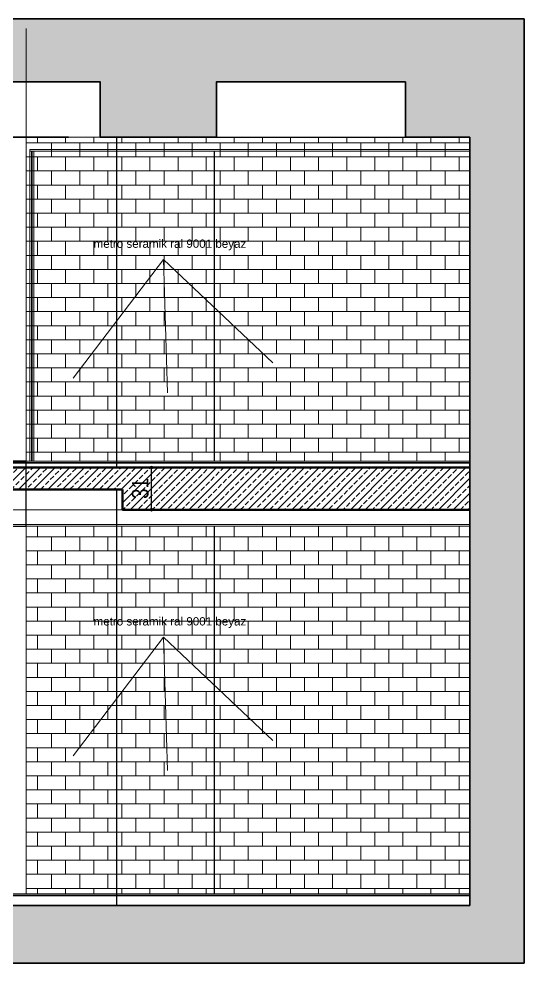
# Model space of a CAD drawing. Header units: millimetres. Extents: x 54215 to 67697, y 23496 to 56611.
# Drawn here: x 57266 to 57632, y 42727 to 43409 of the extents above; entities that cross this region are included whole.
import ezdxf

# ---------------------------------------------------------------- set-up
doc = ezdxf.new("R2010")
doc.units = ezdxf.units.MM
for name, color, linetype, lineweight in [('- 0.25', 43, 'Continuous', 25), ('- 0.50', 30, 'Continuous', 50), ('no3_duvar kaplama', 8, 'Continuous', 0), ('no3_duvar mevcut', 4, 'Continuous', 35), ('no3_döşeme kaplama', 8, 'Continuous', 0), ('no3_kutu profil gorunus', 8, 'Continuous', 0), ('no3_tefriş arka ince', 65, 'Continuous', 13), ('no3_yazı duvar', 152, 'Continuous', 0), ('no3_ölçü detay', 252, 'Continuous', 0), ('ölçü', 4, 'Continuous', 13)]:
    doc.layers.add(name, color=color, linetype=linetype, lineweight=lineweight)
doc.layers.add('0 rölöve', color=7, linetype='Continuous', true_color=0xf1380e)
doc.layers.add('no3_alçıpan kesit', color=7, linetype='Continuous', lineweight=20, true_color=0xf5003d)
doc.layers.add('no3_tefriş ön ince', color=7, linetype='Continuous', lineweight=18, true_color=0x8c1aff)
doc.styles.add('olcu', font='arial.ttf', dxfattribs={"width": 0.8})
doc.styles.get("Standard").update_dxf_attribs({"font": 'arial.ttf'})
doc.dimstyles.new('tufan', dxfattribs={"dimtxt": 12, "dimasz": 0.5, "dimexe": 1.25, "dimexo": 0.625, "dimgap": 2, "dimtad": 1, "dimdec": 0, "dimzin": 1, "dimtxsty": 'olcu', "dimblk1": 'sol', "dimblk2": 'sag', "dimsah": 1, "dimcen": 0, "dimse1": 1, "dimse2": 1, "dimclrd": 256, "dimclrt": 256, "dimadec": 0, "dimazin": 0, "dimtfac": 1, "dimtdec": 0, "dimtix": 1, "dimtmove": 0, "dimatfit": 2, "dimldrblk": 'NONE', "dimfxl": 1.25, "dimarcsym": 0})
pattern_1 = [(0, (43807.661, 19545.499), (0, 10.16), []), (90, (43807.661, 19545.499), (-10.16, 10.16), [10.16, -10.16])]
pattern_2 = [(45, (43807.661, 19545.4995), (-5.3033009, 5.3033009), []), (45, (43812.956, 19545.4995), (-5.3033009, 5.3033009), [3.6, -1.5])]

# ---------------------------------------------------------------- blocks, each defined once
blk = doc.blocks.new('sol')
at = {"layer": 'ölçü'}
blk.add_line((0, 5), (0, -25), dxfattribs=at)
blk.add_circle((0, 0), 2, dxfattribs=at)
blk = doc.blocks.new('sag')
at = {"layer": 'ölçü'}
blk.add_line((0, -5), (0, 25), dxfattribs=at)
blk.add_circle((0, 0), 2, dxfattribs=at)
blk = doc.blocks.new('*D401')
at = {"layer": '0 rölöve', "lineweight": -2, "transparency": 16777216}
blk.add_line((57362.24, 43055.46), (57362.24, 43084.96), dxfattribs=at)
at = {"layer": 'Defpoints', "color": 0, "transparency": 16777216}
for p in [(57341.31, 43085.46), (57362.24, 43085.46), (57341.31, 43054.96)]:
    blk.add_point(p, dxfattribs=at)
at = {"layer": '0 rölöve', "lineweight": -2, "transparency": 16777216, "xscale": 0.5, "yscale": 0.5, "zscale": 0.5}
for name, p, rotation in [('sag', (57362.24, 43085.46), 90), ('sol', (57362.24, 43054.96), 270)]:
    blk.add_blockref(name, p, dxfattribs=dict(at, rotation=rotation))
at = {"layer": '0 rölöve', "transparency": 16777216, "insert": (57354.11, 43070.21), "char_height": 12, "attachment_point": 5, "rotation": 90, "style": 'olcu'}
blk.add_mtext('31', dxfattribs=at)
blk = doc.blocks.new('_None')

msp = doc.modelspace()

# ---------------------------------------------------------------- hatches: boundary and pattern name
at = {"layer": 'no3_duvar kaplama'}
h = msp.add_hatch(dxfattribs=at)
h.set_pattern_fill('JIS_STN_2.5', color=256, scale=3)
h.set_pattern_definition(pattern_2)
h.paths.add_polyline_path([(56962.143, 43363.956), (56962.143, 43323.956), (56978.143, 43323.956), (56978.143, 43363.956), (57083.143, 43363.956), (57083.143, 43323.956), (57099.143, 43323.956), (57099.143, 43363.956), (57204.143, 43363.956), (57204.143, 43323.956), (57220.143, 43323.956), (57220.143, 43363.956), (57325.143, 43363.956), (57325.143, 43323.956), (57409.143, 43323.956), (57409.143, 43363.956), (57545.809, 43363.956), (57545.809, 43323.956), (57592.309, 43323.956), (57592.309, 42768.956), (57578.309, 42768.956), (56093.309, 42768.956), (56093.309, 42772.956), (56093.309, 42777.456), (55471.809, 42777.456), (55471.809, 42759.956), (55441.809, 42759.956), (55441.809, 42742.456), (55411.809, 42742.456), (55411.809, 42737.456), (55313.583, 42737.456), (55313.583, 42727.456), (57631.659, 42727.456), (57631.659, 43409.456), (55583.309, 43409.456), (55583.309, 43309.456), (56083.309, 43309.456), (56083.309, 43323.956), (56093.309, 43323.956), (56143.643, 43323.956), (56143.643, 43363.956), (56248.643, 43363.956), (56248.643, 43323.956), (56264.643, 43323.956), (56264.643, 43363.956), (56369.643, 43363.956), (56369.643, 43323.956), (56385.643, 43323.956), (56385.643, 43363.956), (56490.643, 43363.956), (56490.643, 43326.338), (56506.643, 43326.338), (56506.643, 43363.956), (56611.643, 43363.956), (56611.643, 43323.956), (56627.643, 43323.956), (56627.643, 43363.956), (56732.643, 43363.956), (56732.643, 43323.956), (56740.643, 43323.956), (56748.643, 43323.956), (56748.643, 43363.956), (56786.643, 43363.956), (56786.643, 43323.956), (56857.143, 43323.956), (56857.143, 43363.956)])
h.paths.add_polyline_path([(55219.701, 42730.389), (55357.699, 42730.389), (55357.699, 42768.808), (55219.701, 42768.808)], flags=9)
h = msp.add_hatch(dxfattribs=at)
h.set_pattern_fill('JIS_STN_2.5', color=256, scale=3)
h.set_pattern_definition(pattern_2)
h.paths.add_polyline_path([(57592.309, 43085.456), (57220.809, 43085.456), (57220.809, 43069.456), (57341.309, 43069.456), (57341.309, 43054.956), (57592.309, 43054.956)])
at = {"layer": 'no3_ölçü detay'}
h = msp.add_hatch(dxfattribs=at)
h.set_pattern_fill('AR-B816', color=256, scale=0.05, style=0)
h.set_pattern_definition(pattern_1)
h.paths.add_polyline_path([(57272.284, 43089.956), (57336.809, 43089.956), (57336.809, 43323.956), (57325.143, 43323.956), (57271.688, 43323.956), (57271.688, 43315.156), (57271.688, 43313.956), (57271.688, 43089.956)])
at = {"layer": 'no3_ölçü detay', "lineweight": 5}
h = msp.add_hatch(dxfattribs=at)
h.set_pattern_fill('AR-B816', color=251, scale=0.05, style=0)
h.set_pattern_definition(pattern_1)
h.paths.add_polyline_path([(57336.809, 43323.956), (57336.809, 43089.956), (57410.309, 43089.956), (57410.309, 43323.956), (57409.143, 43323.956)])
at = {"layer": 'no3_ölçü detay'}
h = msp.add_hatch(dxfattribs=at)
h.set_pattern_fill('AR-B816', color=256, scale=0.05, style=0)
h.set_pattern_definition(pattern_1)
h.paths.add_polyline_path([(57410.309, 43089.956), (57545.809, 43089.956), (57545.809, 43323.956), (57410.309, 43323.956)])
h = msp.add_hatch(dxfattribs=at)
h.set_pattern_fill('AR-B816', color=256, scale=0.05, style=0)
h.set_pattern_definition(pattern_1)
h.paths.add_polyline_path([(57592.309, 43323.956), (57545.809, 43323.956), (57545.809, 43089.956), (57592.309, 43089.956)])
h = msp.add_hatch(dxfattribs=at)
h.set_pattern_fill('AR-B816', color=256, scale=0.05, style=0)
h.set_pattern_definition(pattern_1)
h.paths.add_polyline_path([(57271.688, 43042.36), (57271.688, 42777.456), (57336.809, 42777.456), (57336.809, 43042.956), (57271.688, 43042.956)])
at = {"layer": 'no3_ölçü detay', "lineweight": 5}
h = msp.add_hatch(dxfattribs=at)
h.set_pattern_fill('AR-B816', color=251, scale=0.05, style=0)
h.set_pattern_definition(pattern_1)
h.paths.add_polyline_path([(57336.809, 43042.956), (57336.809, 42777.456), (57410.309, 42777.456), (57410.309, 43042.956)])
at = {"layer": 'no3_ölçü detay'}
h = msp.add_hatch(dxfattribs=at)
h.set_pattern_fill('AR-B816', color=256, scale=0.05, style=0)
h.set_pattern_definition(pattern_1)
h.paths.add_polyline_path([(57410.309, 43042.956), (57410.309, 42777.456), (57545.809, 42777.456), (57545.809, 43042.956)])
h = msp.add_hatch(dxfattribs=at)
h.set_pattern_fill('AR-B816', color=256, scale=0.05, style=0)
h.set_pattern_definition(pattern_1)
h.paths.add_polyline_path([(57545.809, 43042.956), (57545.809, 42777.456), (57592.309, 42777.456), (57592.309, 43042.956)])

# ---------------------------------------------------------------- linework, layer by layer
at = {"layer": '- 0.25'}
for p, q in [((57336.809, 43323.956), (57336.809, 43085.456)), ((57407.447, 43313.956), (57407.447, 43089.956)), ((57336.809, 43069.456), (57336.809, 42768.956)), ((57407.447, 43042.956), (57407.447, 42777.456))]:
    msp.add_line(p, q, dxfattribs=at)
at = {"layer": '- 0.50'}
for p, q in [((57220.809, 43085.456), (57592.309, 43085.456)), ((57220.809, 43069.456), (57341.309, 43069.456)), ((57341.309, 43069.456), (57341.309, 43054.956)), ((57341.309, 43054.956), (57592.309, 43054.956))]:
    msp.add_line(p, q, dxfattribs=at)
for p, q in [((57409.143, 43323.956), (57545.809, 43323.956)), ((57146.688, 43089.956), (57271.688, 43089.956))]:
    msp.add_line(p, q)
msp.add_lwpolyline([(56857.43, 43042.956), (57271.688, 43042.956), (57271.688, 43089.956), (56857.43, 43089.956)])
at = {"layer": 'no3_alçıpan kesit'}
for p, q in [((57592.309, 43315.156), (57274.359, 43315.156)), ((57274.359, 43315.156), (57274.359, 43089.956)), ((57592.309, 43313.956), (57274.359, 43313.956)), ((57275.559, 43313.956), (57275.559, 43089.956))]:
    msp.add_line(p, q, dxfattribs=at)
for points in [[(57220.809, 43069.456), (57220.809, 43042.956), (57592.309, 43042.956)], [(57222.009, 43069.456), (57222.009, 43044.156), (57592.309, 43044.156)]]:
    msp.add_lwpolyline(points, dxfattribs=at)
at = {"layer": 'no3_duvar kaplama'}
for p, q in [((57276.059, 43313.956), (57276.059, 43089.956)), ((57277.059, 43313.956), (57277.059, 43089.956))]:
    msp.add_line(p, q, dxfattribs=at)
at = {"layer": 'no3_duvar mevcut'}
for p, q in [((55583.309, 43409.456), (57631.659, 43409.456)), ((57631.659, 43409.456), (57631.659, 42727.456)), ((56822.373, 43323.98), (57302.164, 43323.98)), ((57592.309, 43323.956), (57592.309, 42768.956)), ((56093.309, 42768.956), (57592.309, 42768.956)), ((57578.309, 42768.956), (57592.309, 42768.956)), ((55313.583, 42727.456), (57631.659, 42727.456))]:
    msp.add_line(p, q, dxfattribs=at)
msp.add_lwpolyline([(57592.309, 43323.956), (57545.809, 43323.956), (57545.809, 43363.956), (57409.143, 43363.956), (57409.143, 43323.956), (57325.143, 43323.956), (57325.143, 43363.956), (57220.143, 43363.956), (57220.143, 43323.956), (57204.143, 43323.956), (57204.143, 43363.956), (57099.143, 43363.956), (57099.143, 43323.956), (57083.143, 43323.956), (57083.143, 43363.956), (56978.143, 43363.956), (56978.143, 43323.956), (56962.143, 43323.956), (56962.143, 43363.956), (56857.143, 43363.956), (56857.143, 43323.956), (56849.143, 43323.956)], dxfattribs=at)
at = {"layer": 'no3_döşeme kaplama'}
for p, q in [((57592.309, 43089.956), (56785.602, 43089.956)), ((57592.309, 43088.956), (56785.602, 43088.956)), ((57592.309, 43088.456), (56785.602, 43088.456)), ((56093.309, 42777.456), (57592.309, 42777.456)), ((56093.309, 42776.456), (57592.309, 42776.456)), ((56093.309, 42775.956), (57592.309, 42775.956))]:
    msp.add_line(p, q, dxfattribs=at)
at = {"layer": 'no3_kutu profil gorunus'}
msp.add_line((57341.309, 43054.956), (56796.402, 43054.956), dxfattribs=at)
at = {"layer": 'no3_tefriş arka ince'}
msp.add_line((57325.143, 43323.956), (57220.143, 43323.956), dxfattribs=at)
at = {"layer": 'no3_tefriş ön ince'}
for p, q in [((57271.688, 43042.956), (57271.688, 43402.456)), ((57271.688, 42777.456), (57271.688, 43089.956)), ((57271.688, 42777.456), (57271.688, 43042.956))]:
    msp.add_line(p, q, dxfattribs=at)
at = {"layer": 'no3_yazı duvar'}
for points in [[(57370.786, 43235.689), (57305.62, 43149.854)], [(57449.916, 43160.911), (57370.786, 43235.689), (57373.695, 43139.38)], [(57370.786, 42962.914), (57305.62, 42877.08)], [(57449.916, 42888.136), (57370.786, 42962.914), (57373.695, 42866.605)]]:
    msp.add_lwpolyline(points, dxfattribs=at)

# ---------------------------------------------------------------- texts
at = {"layer": 'no3_yazı duvar', "char_height": 6, "width": 143.81258, "attachment_point": 1}
for insert in [(57320.353, 43250.101), (57320.353, 42977.327)]:
    msp.add_mtext('metro seramik ral 9001 beyaz', dxfattribs=dict(at, insert=insert))

# ---------------------------------------------------------------- dimensions: what is measured, and where the dimension line sits
at = {"layer": '0 rölöve'}
dim = msp.add_linear_dim(base=(57362.239567806, 43085.455987602), p1=(57341.308731604, 43054.955987602), p2=(57341.308731604, 43085.455987602), angle=90, dimstyle='tufan', dxfattribs=at)
dim.commit()
dim.dimension.update_dxf_attribs({"geometry": '*D401', "text_midpoint": (57354.108599184, 43070.205987602)})

doc.saveas('drawing.dxf')
